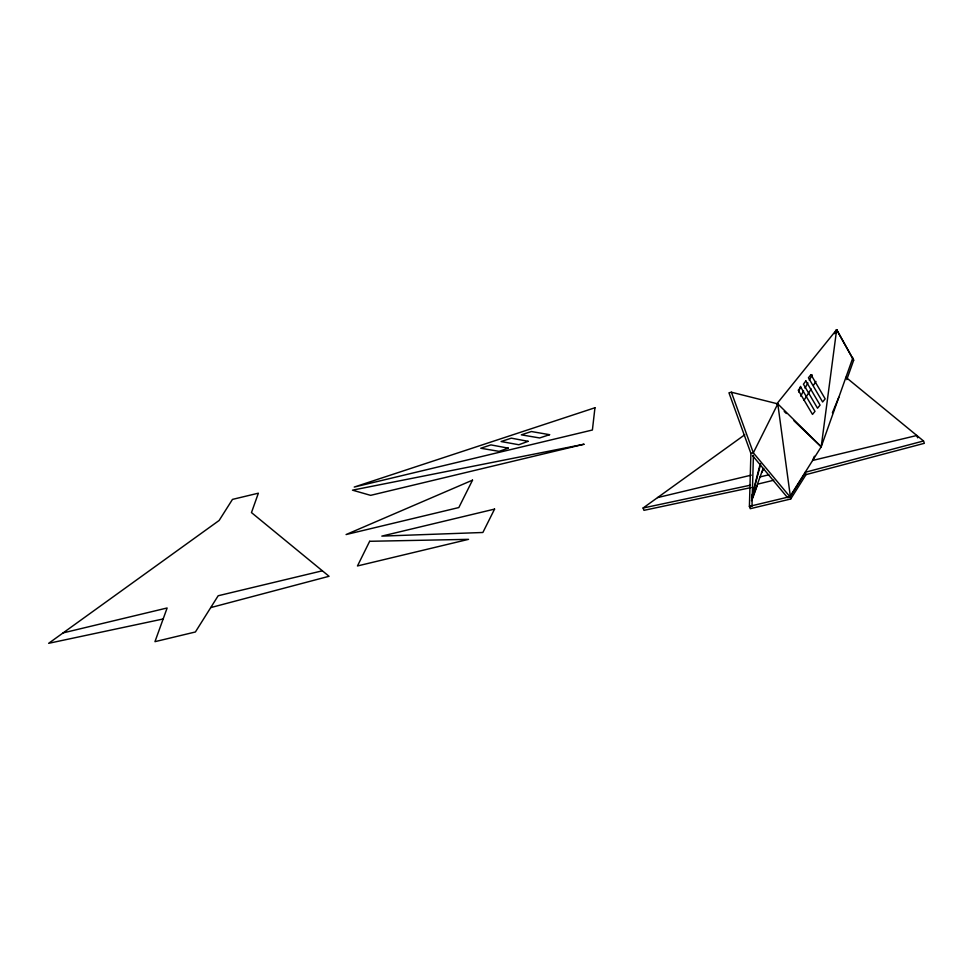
<?xml version="1.0" encoding="UTF-8"?>
<svg xmlns="http://www.w3.org/2000/svg" width="973" height="973" viewBox="0 0 973 973"><rect width="100%" height="100%" fill="white"/><g stroke="black" fill="none" stroke-linecap="round" stroke-linejoin="round"><path stroke-width="1.46" d="M749.405 506.361L750.901 453.406L728.959 392.8L731.392 392.216L777.792 403.88L821.212 446.789L789.869 496.668L749.405 506.361L750.244 508.697L790.708 499.003L806.033 474.617L924.35 443.311L923.511 440.976L845.926 377.281M793.992 420.798L821.212 446.789L836.646 329.677L853.674 360.217L846.778 379.616M835.941 332.62L836.646 329.677L853.674 360.217M751.63 497.629L760.156 464.145M751.74 497.604L760.667 464.024M835.831 332.547L836.646 329.677L776.588 404.16L777.792 403.88L790.708 499.003M798.736 392.046L800.499 386.366M821.212 446.789L852.835 357.882M751.46 500.681L763.124 468.439M752.64 498.273L757.249 485.503M814.377 456.24L812.625 460.448L916.821 435.49L917.661 437.814M832.402 412.771L838.787 397.349M777.792 403.88L753.333 452.822L750.901 453.406M800.694 396.157L803.576 390.842M805.012 388.178L807.882 382.863M809.317 380.2L812.2 374.885M834.493 333.666L836.646 329.677M761.591 472.671L763.841 468.791M805.34 472.72L790.015 497.094L787.595 497.677L752.494 455.559L753.418 455.34L751.983 506.203L749.563 506.787M803.966 400.329L811.178 388.957M813.586 385.162L815.946 381.44M751.12 487.558L643.956 510.339L643.104 508.015L744.795 434.736M210.727 607.602L329.044 576.284L251.472 512.589L258.368 493.189L232.474 499.392L219.132 520.47L48.65 643.323L163.16 618.974M923.511 440.976L805.182 472.294L806.033 474.617M63.111 632.9L167.137 607.979L154.95 641.669L195.403 631.976L218.171 595.756L322.367 570.798M657.566 497.592L751.253 475.152M760.059 476.904L768.828 474.8M643.104 508.015L750.268 485.223M773.73 480.236L757.772 484.092M784.202 411.445L786.379 413.525M789.869 496.668L753.333 452.822L731.392 392.216M594.953 407.76L592.399 430.005L354.221 487.059L594.953 407.76M369.655 541.292L357.468 565.958L468.56 539.346L369.655 541.292M472.525 480.151L458.83 507.553L346.084 534.554L472.525 480.151M494.576 509.098L482.876 532.486L381.83 536.111L494.576 509.098M805.863 380.917L803.43 384.201L817.527 408.222L820.069 405.109L805.863 380.917M800.755 387.096L798.261 390.234L812.504 414.413L814.985 411.336L800.755 387.096M810.971 374.654L808.429 377.779L822.623 401.983L825.177 398.857L810.971 374.654M528.132 441.328L518.816 444.746L501.095 441.535L511.336 438.166L528.132 441.328M508.307 448.152L499.076 451.35L480.747 448.249L490.915 444.892L508.307 448.152M549.575 434.688L539.65 437.959L521.333 434.846L531.38 431.526L549.575 434.688M583.934 444.247L370.616 495.354L352.481 490.161L583.934 444.247"/></g></svg>
